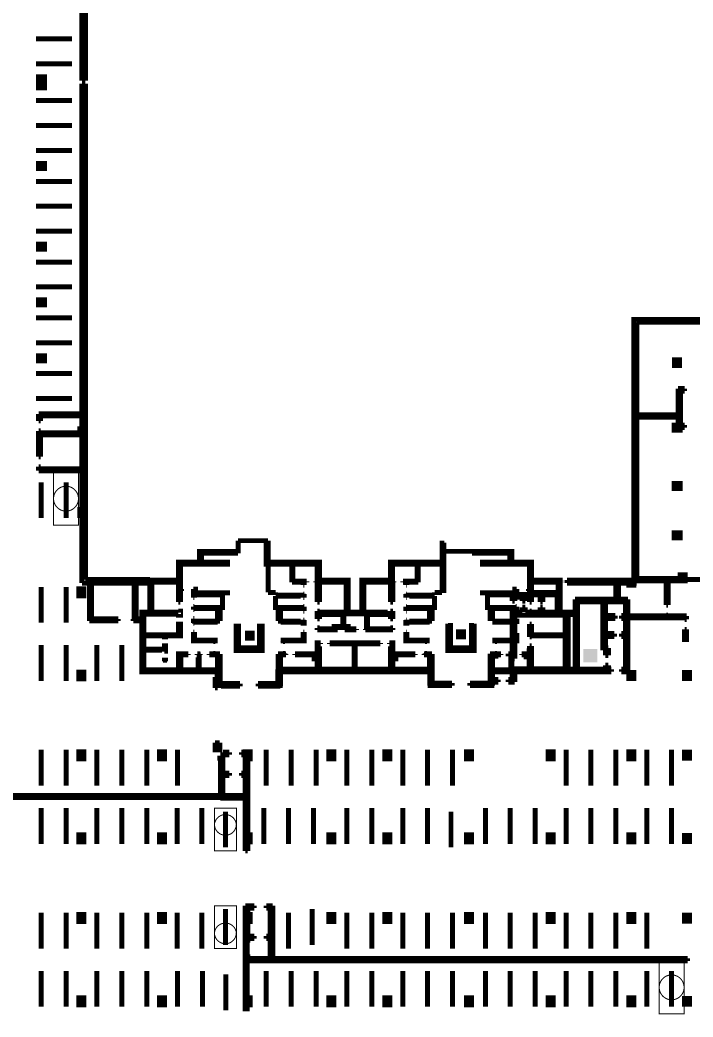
# Model space of a CAD drawing. Header units: millimetres. Extents: x 0 to 1249171, y -42321 to 335084.
# Drawn here: x 1103042 to 1170617, y 133070 to 233150 of the extents above; entities that cross this region are included whole.
import ezdxf

# ---------------------------------------------------------------- set-up
doc = ezdxf.new("R2010")
doc.units = ezdxf.units.MM
doc.header["$LTSCALE"] = 1000
for name, color, linetype in [('P_core', 1, 'Continuous'), ('P_lot', 5, 'Continuous'), ('留孔', 1, 'Continuous')]:
    doc.layers.add(name, color=color, linetype=linetype)
doc.layers.add('P_core_detached', color=3, linetype='Continuous', lineweight=50)
doc.layers.add('P_wall', color=7, linetype='Continuous', lineweight=50)

msp = doc.modelspace()

# ---------------------------------------------------------------- hatches: boundary and pattern name
at = {"layer": 'P_wall'}
h = msp.add_hatch(color=256, dxfattribs=at)
h.dxf.hatch_style = 2
h.paths.add_polyline_path([(1051017, 250), (1050717, 250), (1050967, -50), (1051017, 10)])
h.paths.add_polyline_path([(1050717, 250), (1050717, -350), (1050967, -50)])
h.paths.add_polyline_path([(1051017, -110), (1050967, -50), (1050717, -350), (1051017, -350)])
h.paths.add_polyline_path([(1051017, 10), (1050967, -50), (1051017, -110)])
h.paths.add_polyline_path([(1051217, 8200), (1051017, 8200), (1051017, 7920)], flags=17)
h.paths.add_polyline_path([(1051217, 8200), (1051017, 7920), (1051017, 7780), (1051217, 7500)])
h.paths.add_polyline_path([(1051017, 7780), (1051017, 7500), (1051217, 7500)], flags=17)
h.paths.add_polyline_path([(1051217, 16300), (1051017, 16020), (1051017, 15880), (1051217, 15600)])
h.paths.add_polyline_path([(1051217, 16300), (1051017, 16300), (1051017, 16020)], flags=17)
h.paths.add_polyline_path([(1051017, 15880), (1051017, 15600), (1051217, 15600)], flags=17)
h.paths.add_polyline_path([(1051217, 24300), (1051017, 24300), (1051017, 24020)], flags=17)
h.paths.add_polyline_path([(1051217, 24300), (1051017, 24020), (1051017, 23880), (1051217, 23600)])
h.paths.add_polyline_path([(1051017, 23880), (1051017, 23600), (1051217, 23600)], flags=17)
h.paths.add_polyline_path([(1051017, 31980), (1050967, 32050), (1050717, 31700), (1051017, 31700)])
h.paths.add_polyline_path([(1051017, 32400), (1050717, 32400), (1050967, 32050), (1051017, 32120)])
h.paths.add_polyline_path([(1050717, 32400), (1050717, 31700), (1050967, 32050)])
h.paths.add_polyline_path([(1051017, 32120), (1050967, 32050), (1051017, 31980)])
h.paths.add_polyline_path([(1058867, 8200), (1058867, 7500), (1059117, 7850)])
h.paths.add_polyline_path([(1059367, 8200), (1059117, 7850), (1059367, 7500)])
h.paths.add_polyline_path([(1059367, 8200), (1058867, 8200), (1059117, 7850)])
h.paths.add_polyline_path([(1059117, 7850), (1058867, 7500), (1059367, 7500)])
h.paths.add_polyline_path([(1064717, 7850), (1064467, 7500), (1064967, 7500)])
h.paths.add_polyline_path([(1064967, 8200), (1064467, 8200), (1064717, 7850)])
h.paths.add_polyline_path([(1064717, 7850), (1064467, 8200), (1064467, 7500)])
h.paths.add_polyline_path([(1064967, 8200), (1064717, 7850), (1064967, 7500)])
h.paths.add_polyline_path([(1070567, 8200), (1070317, 7850), (1070567, 7500)])
h.paths.add_polyline_path([(1070567, 8200), (1070067, 8200), (1070317, 7850)])
h.paths.add_polyline_path([(1070317, 7850), (1070067, 7500), (1070567, 7500)])
h.paths.add_polyline_path([(1070317, 7850), (1070067, 8200), (1070067, 7500)])
h.paths.add_polyline_path([(1051217, 110200), (1051017, 110000), (1051017, 109900), (1051217, 109700)])
h.paths.add_polyline_path([(1051217, 110200), (1051017, 110200), (1051017, 110000)], flags=17)
h.paths.add_polyline_path([(1051017, 109900), (1051017, 109700), (1051217, 109700)], flags=17)
h.paths.add_polyline_path([(1051217, 118250), (1051017, 118250), (1051017, 118050)], flags=17)
h.paths.add_polyline_path([(1051217, 118250), (1051017, 118050), (1051017, 117950), (1051217, 117750)])
h.paths.add_polyline_path([(1051017, 117950), (1051017, 117750), (1051217, 117750)], flags=17)
h.paths.add_polyline_path([(1051217, 127600), (1051017, 127600), (1051017, 127400)], flags=17)
h.paths.add_polyline_path([(1051217, 127600), (1051017, 127400), (1051017, 127300), (1051217, 127100)])
h.paths.add_polyline_path([(1051017, 127300), (1051017, 127100), (1051217, 127100)])
h.paths.add_polyline_path([(1051217, 133950), (1051017, 133950), (1051017, 133750)])
h.paths.add_polyline_path([(1051017, 133650), (1051017, 133450), (1051217, 133450)], flags=17)
h.paths.add_polyline_path([(1051217, 133950), (1051017, 133750), (1051017, 133650), (1051217, 133450)])
h.paths.add_polyline_path([(1051217, 138000), (1051017, 138000), (1051017, 137800)], flags=17)
h.paths.add_polyline_path([(1051217, 138000), (1051017, 137800), (1051017, 137700), (1051217, 137500)])
h.paths.add_polyline_path([(1051017, 137700), (1051017, 137500), (1051217, 137500)], flags=17)
h.paths.add_polyline_path([(1051017, 145700), (1051017, 145500), (1051217, 145500)])
h.paths.add_polyline_path([(1051217, 146000), (1051017, 145800), (1051017, 145700), (1051217, 145500)])
h.paths.add_polyline_path([(1051217, 146000), (1051017, 146000), (1051017, 145800)])
h.paths.add_polyline_path([(1075867, 289850), (1075517, 289850), (1075517, 268315), (1068257, 268315), (1068257, 267965), (1075867, 267965)])
h.paths.add_polyline_path([(1075867, 273050), (1075817, 273100), (1075567, 272850), (1075867, 272850)], flags=16)
h.paths.add_polyline_path([(1075867, 273150), (1075817, 273100), (1075867, 273050)], flags=16)
h.paths.add_polyline_path([(1075867, 273350), (1075567, 273350), (1075817, 273100), (1075867, 273150)], flags=16)
h.paths.add_polyline_path([(1075817, 273100), (1075567, 273350), (1075567, 272850)], flags=16)
h.paths.add_polyline_path([(1075867, 289850), (1075517, 289850), (1075517, 268315), (1068257, 268315), (1068257, 267965), (1075867, 267965), (1075867, 272850), (1075567, 272850), (1075567, 273350), (1075867, 273350)], flags=17)
h.paths.add_polyline_path([(1075867, 277700), (1075567, 277700), (1075817, 277450), (1075867, 277500)], flags=16)
h.paths.add_polyline_path([(1075567, 277700), (1075567, 277200), (1075817, 277450)], flags=16)
h.paths.add_polyline_path([(1075867, 277400), (1075817, 277450), (1075567, 277200), (1075867, 277200)], flags=16)
h.paths.add_polyline_path([(1075867, 285400), (1075817, 285450), (1075567, 285200), (1075867, 285200)], flags=16)
h.paths.add_polyline_path([(1075867, 285700), (1075567, 285700), (1075817, 285450), (1075867, 285500)], flags=16)
h.paths.add_polyline_path([(1075817, 285450), (1075567, 285700), (1075567, 285200)], flags=16)
h.paths.add_polyline_path([(1075867, 285500), (1075817, 285450), (1075867, 285400)], flags=16)
h.paths.add_polyline_path([(1169017, 285800), (1168767, 285800), (1169017, 285450)], flags=17)
h.paths.add_polyline_path([(1169017, 285450), (1168767, 285100), (1169017, 285100)], flags=17)
h.paths.add_polyline_path([(1169017, 277750), (1168767, 277750), (1169017, 277450)], flags=17)
h.paths.add_polyline_path([(1169017, 277450), (1168767, 277150), (1169017, 277150)], flags=17)
h.paths.add_polyline_path([(1169017, 273700), (1168767, 273700), (1169017, 273400)], flags=17)
h.paths.add_polyline_path([(1169017, 273400), (1168767, 273100), (1169017, 273100)], flags=17)
h.paths.add_polyline_path([(1169017, 267600), (1168767, 267600), (1169017, 267300)], flags=17)
h.paths.add_polyline_path([(1169017, 267300), (1168767, 267000), (1169017, 267000)], flags=17)
h.paths.add_polyline_path([(1169017, 263400), (1168767, 263400), (1169017, 263100)], flags=17)
h.paths.add_polyline_path([(1169017, 263100), (1168767, 262800), (1169017, 262800)], flags=17)
h.paths.add_polyline_path([(1169017, 255400), (1168767, 255400), (1169017, 255100), (1169017, 255100)], flags=17)
h.paths.add_polyline_path([(1168767, 255400), (1168767, 255100), (1169017, 255100)], flags=17)
h.paths.add_polyline_path([(1168767, 255100), (1160027, 255100), (1160027, 247010), (1160377, 247010), (1160377, 254750), (1169367, 254750), (1169367, 289850), (1075867, 289850), (1075867, 289500), (1169017, 289500), (1169017, 255400), (1169267, 255400), (1169267, 254800), (1168767, 254800)])
h.paths.add_polyline_path([(1164967, 202800), (1177467, 202800), (1177467, 210090), (1183417, 210090), (1183417, 210440), (1177167, 210440), (1177167, 203100), (1164667, 203100), (1164667, 176925), (1157272, 176925), (1157272, 176625), (1164967, 176625)])
h.paths.add_polyline_path([(1164667, 176925), (1164417, 176675), (1164467, 176625), (1164667, 176625)], flags=16)
h.paths.add_polyline_path([(1164667, 176925), (1164167, 176925), (1164417, 176675)], flags=16)
h.paths.add_polyline_path([(1164167, 176925), (1164167, 176625), (1164367, 176625), (1164417, 176675)], flags=16)
h.paths.add_polyline_path([(1164417, 176675), (1164367, 176625), (1164467, 176625)], flags=16)
h.paths.add_polyline_path([(1217317, 199000), (1217017, 199000), (1217017, 198800), (1217067, 198750)])
h.paths.add_polyline_path([(1217317, 199000), (1217067, 198750), (1217317, 198500)])
h.paths.add_polyline_path([(1217067, 198750), (1217017, 198700), (1217017, 198500), (1217317, 198500)])
h.paths.add_polyline_path([(1217017, 198800), (1217017, 198700), (1217067, 198750)])
h.paths.add_polyline_path([(1217317, 191000), (1217017, 191000), (1217017, 190800), (1217067, 190750)])
h.paths.add_polyline_path([(1217317, 191000), (1217067, 190750), (1217317, 190500)])
h.paths.add_polyline_path([(1217067, 190750), (1217017, 190700), (1217017, 190500), (1217317, 190500)])
h.paths.add_polyline_path([(1217017, 190800), (1217017, 190700), (1217067, 190750)])
h.paths.add_polyline_path([(1217317, 187060), (1217017, 187060), (1217017, 186860), (1217067, 186810)])
h.paths.add_polyline_path([(1217317, 187060), (1217067, 186810), (1217317, 186560)])
h.paths.add_polyline_path([(1217067, 186810), (1217017, 186760), (1217017, 186560), (1217317, 186560)])
h.paths.add_polyline_path([(1217017, 186860), (1217017, 186760), (1217067, 186810)])
h.paths.add_polyline_path([(1217317, 186560), (1217017, 186560), (1217017, 165010), (1217317, 165010)])
h.paths.add_polyline_path([(1217067, 181310), (1217017, 181260), (1217017, 181060), (1217317, 181060)], flags=16)
h.paths.add_polyline_path([(1217017, 181360), (1217017, 181260), (1217067, 181310)], flags=17)
h.paths.add_polyline_path([(1217317, 181560), (1217017, 181560), (1217017, 181360), (1217067, 181310)], flags=17)
h.paths.add_polyline_path([(1217317, 181560), (1217067, 181310), (1217317, 181060)], flags=17)
h.paths.add_polyline_path([(1217317, 181060), (1217017, 181060), (1217017, 165010), (1217317, 165010)], flags=17)
h.paths.add_polyline_path([(1217017, 177200), (1217017, 177100), (1217067, 177150)], flags=16)
h.paths.add_polyline_path([(1217317, 177400), (1217017, 177400), (1217017, 177200), (1217067, 177150)], flags=16)
h.paths.add_polyline_path([(1217067, 177150), (1217017, 177100), (1217017, 176900), (1217317, 176900)], flags=16)
h.paths.add_polyline_path([(1217317, 176900), (1217017, 176900), (1217017, 165010), (1217317, 165010)])
h.paths.add_polyline_path([(1217067, 169150), (1217017, 169200), (1217017, 169100)], flags=16)
h.paths.add_polyline_path([(1217317, 169400), (1217017, 169400), (1217017, 169200), (1217067, 169150)], flags=17)
h.paths.add_polyline_path([(1217067, 169150), (1217017, 169100), (1217017, 168900), (1217317, 168900)], flags=16)
h.paths.add_polyline_path([(1217317, 169400), (1217067, 169150), (1217317, 168900)], flags=17)
h.paths.add_polyline_path([(1176767, 152060), (1176617, 152060), (1176767, 151910)], flags=17)
h.paths.add_polyline_path([(1176617, 152060), (1176617, 151910), (1176767, 151910)])
h.paths.add_polyline_path([(1176617, 151910), (1176267, 151910), (1176267, 101540), (1184217, 101540), (1184217, 101840), (1184217, 101890), (1176617, 101890)])
h.paths.add_polyline_path([(1176267, 143250), (1176267, 142750), (1176517, 143000)], flags=16)
h.paths.add_polyline_path([(1176617, 143250), (1176267, 143250), (1176517, 143000), (1176617, 143100)], flags=17)
h.paths.add_polyline_path([(1176517, 143000), (1176267, 142750), (1176617, 142750), (1176617, 142900)], flags=16)
h.paths.add_polyline_path([(1176617, 143100), (1176517, 143000), (1176617, 142900)], flags=17)
h.paths.add_polyline_path([(1176617, 142750), (1176267, 142750), (1176267, 101540), (1184217, 101540), (1184217, 101840), (1184217, 101890), (1176617, 101890)])
h.paths.add_polyline_path([(1176617, 134900), (1176267, 134900), (1176517, 134650), (1176617, 134750)], flags=17)
h.paths.add_polyline_path([(1176267, 134900), (1176267, 134400), (1176517, 134650)], flags=16)
h.paths.add_polyline_path([(1176617, 134550), (1176517, 134650), (1176267, 134400), (1176617, 134400)], flags=17)
h.paths.add_polyline_path([(1176617, 134750), (1176517, 134650), (1176617, 134550)], flags=17)
h.paths.add_polyline_path([(1176617, 134400), (1176267, 134400), (1176267, 101540), (1184217, 101540), (1184217, 101840), (1184217, 101890), (1176617, 101890)], flags=17)
h.paths.add_polyline_path([(1176517, 126400), (1176267, 126150), (1176617, 126150), (1176617, 126300)], flags=16)
h.paths.add_polyline_path([(1176617, 126500), (1176517, 126400), (1176617, 126300)], flags=16)
h.paths.add_polyline_path([(1176617, 126650), (1176267, 126650), (1176517, 126400), (1176617, 126500)], flags=16)
h.paths.add_polyline_path([(1176267, 126650), (1176267, 126150), (1176517, 126400)], flags=16)
h.paths.add_polyline_path([(1176617, 126150), (1176267, 126150), (1176267, 101540), (1184217, 101540), (1184217, 101840), (1184217, 101890), (1176617, 101890)], flags=17)

# ---------------------------------------------------------------- linework, layer by layer
at = {"layer": 'P_core'}
for points in [[(1125620, 171863), (1126620, 171863), (1125620, 170863), (1126620, 170863)], [(1147822, 171985), (1146822, 171985), (1147822, 170985), (1146822, 170985)]]:
    msp.add_solid(points, dxfattribs=at)
at = {"layer": 'P_core_detached'}
msp.add_solid([(1160997, 168676), (1159597, 168676), (1160997, 170026), (1159597, 170026)], dxfattribs=at)
at = {"layer": 'P_lot', "extrusion": (-4.97963e-22, -5.18032e-09, 1), "const_width": 500, "elevation": 0}
for points in [[(1108267, 231250), (1104667, 231250)], [(1108267, 228750), (1104667, 228750)], [(1108267, 225050), (1104667, 225050)], [(1108267, 222550), (1104667, 222550)], [(1108267, 220050), (1104667, 220050)], [(1108267, 216950), (1104667, 216950)], [(1108267, 214450), (1104667, 214450)], [(1108267, 211950), (1104667, 211950)], [(1108267, 208850), (1104667, 208850)], [(1108267, 206350), (1104667, 206350)], [(1108267, 203250), (1104667, 203250)], [(1108267, 200750), (1104667, 200750)], [(1108267, 197650), (1104667, 197650)], [(1108267, 195150), (1104667, 195150)]]:
    msp.add_lwpolyline(points, dxfattribs=at)
at = {"layer": 'P_lot', "extrusion": (5.18032e-09, -4.98983e-22, 1), "const_width": 500, "elevation": 0}
for points in [[(1105167, 186750), (1105167, 183150)], [(1107667, 186750), (1107667, 183150)], [(1105167, 170400), (1105167, 166800)], [(1107667, 170400), (1107667, 166800)], [(1110767, 170400), (1110767, 166800)], [(1113267, 170400), (1113267, 166800)], [(1105167, 154050), (1105167, 150450)], [(1107667, 154050), (1107667, 150450)], [(1110767, 154050), (1110767, 150450)], [(1113267, 154050), (1113267, 150450)], [(1115767, 154050), (1115767, 150450)], [(1118817, 154050), (1118817, 150450)], [(1121317, 154050), (1121317, 150450)], [(1127517, 154050), (1127517, 150450)], [(1130017, 154050), (1130017, 150450)], [(1132517, 154050), (1132517, 150450)], [(1135867, 154050), (1135867, 150450)], [(1138367, 154050), (1138367, 150450)], [(1141467, 154050), (1141467, 150450)], [(1143967, 154050), (1143967, 150450)], [(1149767, 154050), (1149767, 150450)], [(1152267, 154050), (1152267, 150450)], [(1154767, 154050), (1154767, 150450)], [(1157867, 154050), (1157867, 150450)], [(1160367, 154050), (1160367, 150450)], [(1162867, 154050), (1162867, 150450)], [(1165967, 154050), (1165967, 150450)], [(1168467, 154050), (1168467, 150450)], [(1105167, 137700), (1105167, 134100)], [(1107667, 137700), (1107667, 134100)], [(1110767, 137700), (1110767, 134100)], [(1113267, 137700), (1113267, 134100)], [(1115767, 137700), (1115767, 134100)], [(1118867, 137700), (1118867, 134100)], [(1121367, 137700), (1121367, 134100)], [(1127767, 137700), (1127767, 134100)], [(1130267, 137700), (1130267, 134100)], [(1132767, 137700), (1132767, 134100)], [(1135867, 137700), (1135867, 134100)], [(1138367, 137700), (1138367, 134100)], [(1141467, 137700), (1141467, 134100)], [(1143967, 137700), (1143967, 134100)], [(1146467, 137700), (1146467, 134100)], [(1149767, 137700), (1149767, 134100)], [(1152267, 137700), (1152267, 134100)], [(1154767, 137700), (1154767, 134100)], [(1157867, 137700), (1157867, 134100)], [(1160367, 137700), (1160367, 134100)], [(1162867, 137700), (1162867, 134100)], [(1165967, 137700), (1165967, 134100)], [(1168467, 137700), (1168467, 134100)]]:
    msp.add_lwpolyline(points, dxfattribs=at)
at = {"layer": 'P_lot', "extrusion": (5.18032e-09, 4.98983e-22, 1), "const_width": 500, "elevation": 0}
for points in [[(1105167, 172650), (1105167, 176250)], [(1107667, 172650), (1107667, 176250)], [(1105167, 156300), (1105167, 159900)], [(1107667, 156300), (1107667, 159900)], [(1110767, 156300), (1110767, 159900)], [(1113267, 156300), (1113267, 159900)], [(1115767, 156300), (1115767, 159900)], [(1118867, 156300), (1118867, 159900)], [(1127767, 156300), (1127767, 159900)], [(1130267, 156300), (1130267, 159900)], [(1132767, 156300), (1132767, 159900)], [(1135867, 156300), (1135867, 159900)], [(1138367, 156300), (1138367, 159900)], [(1141467, 156300), (1141467, 159900)], [(1143967, 156300), (1143967, 159900)], [(1146467, 156300), (1146467, 159900)], [(1157867, 156300), (1157867, 159900)], [(1160367, 156300), (1160367, 159900)], [(1162867, 156300), (1162867, 159900)], [(1165967, 156300), (1165967, 159900)], [(1168467, 156300), (1168467, 159900)], [(1105167, 139950), (1105167, 143550)], [(1107667, 139950), (1107667, 143550)], [(1110767, 139950), (1110767, 143550)], [(1113267, 139950), (1113267, 143550)], [(1115767, 139950), (1115767, 143550)], [(1118817, 139950), (1118817, 143550)], [(1121317, 139950), (1121317, 143550)], [(1135867, 139950), (1135867, 143550)], [(1138367, 139950), (1138367, 143550)], [(1141467, 139950), (1141467, 143550)], [(1143967, 139950), (1143967, 143550)], [(1146467, 139950), (1146467, 143550)], [(1149767, 139950), (1149767, 143550)], [(1152267, 139950), (1152267, 143550)], [(1154767, 139950), (1154767, 143550)], [(1157867, 139950), (1157867, 143550)], [(1160367, 139950), (1160367, 143550)], [(1162867, 139950), (1162867, 143550)], [(1165967, 139950), (1165967, 143550)]]:
    msp.add_lwpolyline(points, dxfattribs=at)
at = {"layer": 'P_lot', "const_width": 500, "elevation": 0}
for points in [[(1123667, 150100), (1123667, 153700)], [(1123667, 143900), (1123667, 140300)], [(1123717, 133750), (1123717, 137350)]]:
    msp.add_lwpolyline(points, dxfattribs=at)
at = {"layer": 'P_lot', "const_width": 500}
for points in [[(1146317, 150100), (1146317, 153700)], [(1132367, 143900), (1132367, 140300)]]:
    msp.add_lwpolyline(points, dxfattribs=at)
at = {"layer": 'P_lot', "extrusion": (-5.18032e-09, 4.98983e-22, 1), "const_width": 500, "elevation": 0}
msp.add_lwpolyline([(1130017, 139950), (1130017, 143550)], dxfattribs=at)
at = {"layer": 'P_wall', "const_width": 500}
for points in [[(1109267, 238100), (1109267, 227050)], [(1109617, 227050), (1109617, 237750)], [(1105517, 226950), (1105517, 227450), (1104917, 227450), (1104917, 226950), (1105517, 226950)], [(1109267, 227050), (1109617, 227050)], [(1105517, 226350), (1105517, 226850), (1104917, 226850), (1104917, 226350), (1105517, 226350)], [(1109267, 226750), (1109267, 176625)], [(1109617, 226750), (1109267, 226750)], [(1109617, 176975), (1109617, 226750)], [(1105517, 218250), (1105517, 218750), (1104917, 218750), (1104917, 218250), (1105517, 218250)], [(1105517, 210150), (1105517, 210650), (1104917, 210650), (1104917, 210150), (1105517, 210150)], [(1105517, 204550), (1105517, 205050), (1104917, 205050), (1104917, 204550), (1105517, 204550)], [(1183417, 203100), (1164667, 203100), (1164667, 176975), (1171517, 176975)], [(1164667, 198550), (1164667, 203100)], [(1164667, 203100), (1167317, 203100)], [(1164667, 203100), (1177167, 203100)], [(1164667, 176925), (1164667, 203100)], [(1167317, 203100), (1169167, 203100)], [(1169167, 203100), (1174167, 203100)], [(1164967, 198550), (1164967, 202800)], [(1164967, 202800), (1167317, 202800)], [(1164967, 202800), (1164967, 176625)], [(1177467, 202800), (1164967, 202800)], [(1167317, 202800), (1169167, 202800)], [(1169167, 202800), (1174167, 202800)], [(1105517, 198950), (1105517, 199450), (1104917, 199450), (1104917, 198950), (1105517, 198950)], [(1168767, 198450), (1169267, 198450), (1169267, 199050), (1168767, 199050), (1168767, 198450)], [(1164667, 193405), (1164667, 198550)], [(1164967, 193530), (1164967, 198550)], [(1169767, 196150), (1169117, 196150)], [(1169117, 193530), (1169117, 196150)], [(1169767, 195900), (1169767, 196150)], [(1169367, 195900), (1169767, 195900)], [(1169367, 193405), (1169367, 195900)], [(1104917, 192900), (1104917, 193600)], [(1104917, 193600), (1109267, 193600)], [(1105117, 192900), (1105117, 193400)], [(1105117, 193400), (1109267, 193400)], [(1164667, 190680), (1164667, 193405)], [(1164967, 193530), (1169117, 193530)], [(1164967, 190680), (1164967, 193280)], [(1164967, 193280), (1169117, 193280)], [(1169117, 192230), (1169117, 193280)], [(1169367, 192480), (1169367, 193405)], [(1104917, 192900), (1105117, 192900)], [(1109067, 191500), (1109567, 191500), (1109567, 192100), (1109067, 192100), (1109067, 191500)], [(1168717, 192480), (1168717, 191980), (1169317, 191980), (1169317, 192480), (1168717, 192480)], [(1169117, 192230), (1169767, 192230)], [(1169767, 192480), (1169367, 192480)], [(1169767, 192230), (1169767, 192480)], [(1104917, 189300), (1104917, 191900)], [(1104917, 191900), (1105117, 191900)], [(1104917, 191700), (1109267, 191700)], [(1105117, 189300), (1105117, 191900)], [(1105117, 191500), (1109267, 191500)], [(1164667, 176975), (1164667, 190680)], [(1164967, 177100), (1164967, 190680)], [(1104917, 189300), (1105117, 189300)], [(1104917, 188300), (1105117, 188300)], [(1104917, 187900), (1104917, 188300)], [(1105117, 188100), (1105117, 188300)], [(1105117, 188100), (1109267, 188100)], [(1104917, 187900), (1109267, 187900)], [(1168717, 186630), (1168717, 186130), (1169317, 186130), (1169317, 186630), (1168717, 186630)], [(1109067, 183400), (1109567, 183400), (1109567, 184000), (1109067, 184000), (1109067, 183400)], [(1168717, 181680), (1168717, 181180), (1169317, 181180), (1169317, 181680), (1168717, 181680)], [(1124942, 180885), (1124942, 179615)], [(1124942, 180885), (1127952, 180885)], [(1145612, 180685), (1145612, 178515), (1140432, 178515), (1140432, 176715), (1137572, 176715), (1137572, 173525), (1135792, 173525), (1135792, 176715), (1132882, 176715), (1132882, 178515), (1127752, 178515), (1127752, 180685)], [(1145412, 180885), (1145412, 178715), (1140232, 178715), (1140232, 176915), (1137372, 176915), (1137372, 173725), (1135992, 173725), (1135992, 176915), (1133132, 176915), (1133132, 178715), (1127952, 178715), (1127952, 180885)], [(1127952, 180885), (1127952, 178715)], [(1145612, 180685), (1145612, 175625)], [(1124942, 179615), (1121272, 179615), (1121272, 178515), (1119152, 178515), (1119152, 176715), (1116292, 176715), (1116292, 173515), (1115492, 173515), (1115492, 167935), (1123132, 167935), (1123132, 166535), (1125142, 166535)], [(1124942, 179815), (1121072, 179815), (1121072, 178715)], [(1148422, 179815), (1145612, 179815)], [(1148422, 179815), (1152422, 179815), (1152422, 178715)], [(1148422, 179615), (1152222, 179615), (1152222, 178515), (1154212, 178515), (1154212, 176715), (1157072, 176715), (1157072, 173515), (1157872, 173515)], [(1121072, 178715), (1118952, 178715), (1118952, 176915), (1116092, 176915)], [(1121272, 178715), (1124132, 178715)], [(1121272, 178515), (1124132, 178515)], [(1127952, 178515), (1127952, 175695)], [(1127952, 178515), (1127952, 175695)], [(1130342, 176715), (1130342, 178515)], [(1130442, 176815), (1130442, 178515)], [(1142922, 176815), (1142922, 178515)], [(1143022, 176715), (1143022, 178515)], [(1145412, 178515), (1145412, 175695)], [(1145412, 178515), (1145412, 175695)], [(1145612, 178515), (1145612, 175625)], [(1152222, 178715), (1149232, 178715)], [(1152222, 178515), (1149232, 178515)], [(1151722, 178715), (1154412, 178715), (1154412, 176915), (1157272, 176915)], [(1116092, 176975), (1109617, 176975)], [(1118952, 176915), (1116092, 176915), (1116092, 173715), (1115292, 173715), (1115292, 167735), (1122932, 167735), (1122932, 166335), (1125142, 166335)], [(1116092, 176625), (1116092, 176975)], [(1154412, 176915), (1157272, 176915), (1157272, 173715), (1158072, 173715)], [(1157972, 176925), (1164667, 176925)], [(1157972, 176625), (1157972, 176925)], [(1162872, 176925), (1162872, 175010)], [(1162872, 176925), (1164667, 176925)], [(1164667, 176925), (1164167, 176925), (1164167, 176425), (1164667, 176425), (1164667, 176925)], [(1164667, 176925), (1164667, 176975)], [(1169117, 177100), (1164967, 177100)], [(1169317, 176850), (1169817, 176850), (1169817, 177450), (1169317, 177450), (1169317, 176850)], [(1169817, 177200), (1169817, 177450)], [(1109467, 176050), (1108967, 176050), (1108967, 175350), (1109467, 175350), (1109467, 176050)], [(1109267, 176625), (1116092, 176625)], [(1110017, 176625), (1110017, 172825)], [(1110217, 176625), (1110217, 173025)], [(1114517, 176625), (1114517, 173025)], [(1114717, 176625), (1114717, 173025)], [(1118952, 176715), (1118952, 174715)], [(1119152, 176715), (1119152, 176025)], [(1119252, 176025), (1119152, 176025)], [(1119252, 176025), (1119252, 175825)], [(1123382, 175635), (1120652, 175635), (1120652, 176025), (1120452, 176025)], [(1120452, 176025), (1120452, 175825)], [(1131832, 176715), (1130342, 176715)], [(1130442, 176815), (1131832, 176815)], [(1131482, 176425), (1131482, 176715)], [(1131582, 176425), (1131482, 176425)], [(1131582, 176425), (1131582, 176715)], [(1131832, 176815), (1131832, 176715)], [(1132732, 176815), (1132882, 176815)], [(1132732, 176815), (1132732, 176715)], [(1132882, 176715), (1132732, 176715)], [(1132882, 174715), (1132882, 176715)], [(1133132, 174715), (1133132, 176715)], [(1140232, 174715), (1140232, 176715)], [(1140422, 176715), (1140582, 176715)], [(1140582, 176815), (1140432, 176815)], [(1140482, 174715), (1140482, 176715)], [(1140582, 176815), (1140582, 176715)], [(1142922, 176815), (1141482, 176815)], [(1141482, 176815), (1141482, 176715)], [(1141482, 176715), (1141782, 176715)], [(1141782, 176425), (1141782, 176715)], [(1141782, 176425), (1141882, 176425)], [(1141882, 176715), (1143022, 176715)], [(1141882, 176425), (1141882, 176715)], [(1149982, 175635), (1152712, 175635), (1152712, 176025), (1152912, 176025)], [(1152912, 176025), (1152912, 175825)], [(1154112, 176025), (1154212, 176025)], [(1154112, 176025), (1154112, 175825)], [(1154212, 176715), (1154212, 176025)], [(1154412, 176715), (1154412, 174715)], [(1164967, 176625), (1157972, 176625)], [(1163122, 176625), (1163122, 175010)], [(1163122, 176625), (1164967, 176625)], [(1169117, 176850), (1164967, 176850)], [(1164967, 176625), (1164967, 176850)], [(1167917, 176850), (1167917, 174425)], [(1168117, 176850), (1168117, 174425)], [(1119252, 175825), (1119152, 175825)], [(1119152, 175825), (1119152, 174715)], [(1120452, 175165), (1120452, 175825), (1120452, 175825)], [(1120552, 175165), (1120452, 175165)], [(1120552, 174165), (1123382, 174165), (1123382, 175635), (1124122, 175635)], [(1123382, 175435), (1120552, 175435)], [(1120552, 175435), (1120552, 175165)], [(1127952, 175695), (1128702, 175695)], [(1128702, 175425), (1128702, 175695)], [(1128702, 175425), (1131482, 175425)], [(1131482, 174165), (1128702, 174165), (1128702, 175325)], [(1128702, 175325), (1131482, 175325), (1131482, 175165)], [(1131482, 175425), (1131482, 175525)], [(1131582, 175525), (1131482, 175525)], [(1131482, 175165), (1131582, 175165)], [(1131582, 175425), (1131582, 175525)], [(1131582, 175425), (1131582, 175165)], [(1141782, 175425), (1141782, 175525)], [(1141782, 175525), (1141882, 175525)], [(1141782, 175425), (1141782, 175165)], [(1141882, 175165), (1141782, 175165)], [(1141882, 175425), (1141882, 175525)], [(1144662, 175425), (1141882, 175425)], [(1144662, 175325), (1141882, 175325), (1141882, 175165)], [(1141882, 174165), (1144662, 174165), (1144662, 175325)], [(1144662, 175425), (1144662, 175695)], [(1145412, 175695), (1144662, 175695)], [(1144662, 175425), (1144662, 175525)], [(1149232, 175635), (1149982, 175635), (1149982, 174165)], [(1149982, 175635), (1149232, 175635)], [(1149982, 175635), (1149982, 174165), (1152812, 174165)], [(1149982, 175435), (1152812, 175435)], [(1152462, 175475), (1152462, 174825)], [(1153597, 175475), (1152462, 175475)], [(1152712, 174825), (1152712, 175225)], [(1153472, 175225), (1152712, 175225)], [(1152812, 175435), (1152812, 175165)], [(1152812, 175435), (1152812, 175165)], [(1152812, 175165), (1152912, 175165)], [(1152912, 175165), (1152912, 175825), (1152912, 175825)], [(1153472, 175225), (1153472, 174825)], [(1154162, 175475), (1153597, 175475)], [(1154412, 175225), (1153772, 175225)], [(1153772, 174825), (1153772, 175225)], [(1154112, 175825), (1154212, 175825)], [(1155397, 175696), (1154162, 175696)], [(1154162, 175475), (1154162, 175696)], [(1154212, 175825), (1154212, 174715)], [(1155272, 175446), (1154412, 175446)], [(1154412, 175225), (1154412, 175446)], [(1155272, 175446), (1155272, 174740)], [(1157272, 175696), (1155397, 175696)], [(1156972, 175446), (1155522, 175446)], [(1155522, 174740), (1155522, 175446)], [(1156972, 173715), (1156972, 175446)], [(1157272, 173715), (1157272, 175696)], [(1158772, 175010), (1158772, 173725)], [(1161697, 175010), (1158772, 175010)], [(1162872, 175010), (1161697, 175010)], [(1164072, 175010), (1163122, 175010)], [(1164072, 175010), (1164072, 173235)], [(1119152, 174715), (1118952, 174715)], [(1120452, 173965), (1120452, 174265)], [(1120552, 174265), (1120452, 174265)], [(1120552, 173965), (1120452, 173965)], [(1120552, 174265), (1120552, 174165)], [(1120552, 174065), (1120552, 173965)], [(1120552, 173065), (1120552, 172815), (1122882, 172815), (1122882, 174065)], [(1120552, 174065), (1122882, 174065)], [(1123132, 174065), (1123382, 174065)], [(1123132, 172815), (1123132, 174065)], [(1128952, 174065), (1128702, 174065)], [(1128952, 172815), (1128952, 174065)], [(1131482, 174065), (1129202, 174065)], [(1131482, 172915), (1131482, 172815), (1129202, 172815), (1129202, 174065)], [(1131482, 174265), (1131482, 174165)], [(1131482, 174265), (1131482, 174165)], [(1131482, 174265), (1131582, 174265)], [(1131482, 174065), (1131482, 173815)], [(1131582, 174265), (1131582, 173815)], [(1133132, 174715), (1132882, 174715)], [(1140232, 174715), (1140482, 174715)], [(1141782, 174265), (1141782, 173815)], [(1141882, 174265), (1141782, 174265)], [(1141882, 174265), (1141882, 174165)], [(1141882, 174265), (1141882, 174165)], [(1141882, 174265), (1141882, 174165)], [(1141882, 174065), (1141882, 173815)], [(1141882, 172915), (1141882, 172815), (1144162, 172815), (1144162, 174065)], [(1141882, 174065), (1144162, 174065)], [(1144412, 174065), (1144662, 174065)], [(1144412, 172815), (1144412, 174065)], [(1150232, 174065), (1149982, 174065)], [(1150232, 172815), (1150232, 174065)], [(1152812, 174065), (1150482, 174065)], [(1150482, 172815), (1150482, 174065)], [(1152462, 174825), (1152712, 174825)], [(1152462, 174025), (1152462, 173540)], [(1152712, 174025), (1152462, 174025)], [(1152712, 173715), (1152712, 174025)], [(1152812, 174265), (1152812, 174165)], [(1152812, 174265), (1152912, 174265)], [(1152812, 174065), (1152812, 173965)], [(1152812, 173965), (1152912, 173965)], [(1152912, 173965), (1152912, 174265)], [(1153472, 174825), (1153772, 174825)], [(1153472, 174205), (1153472, 173715)], [(1153772, 174205), (1153472, 174205)], [(1153772, 173715), (1153772, 174205)], [(1154212, 174715), (1154412, 174715)], [(1155272, 174740), (1155522, 174740)], [(1155272, 174210), (1155272, 173715)], [(1155522, 174210), (1155272, 174210)], [(1155522, 173715), (1155522, 174210)], [(1159022, 174760), (1159022, 173600)], [(1161572, 174760), (1159022, 174760)], [(1161572, 174760), (1161572, 173235)], [(1162997, 174760), (1161822, 174760)], [(1161822, 174760), (1161822, 173360)], [(1163822, 174760), (1162997, 174760)], [(1163822, 174760), (1163822, 173360)], [(1167917, 174425), (1168117, 174425)], [(1110217, 173025), (1112917, 173025)], [(1112917, 172825), (1112917, 173025)], [(1114417, 172825), (1114417, 173025)], [(1114417, 173025), (1115291, 173025)], [(1118952, 173715), (1116292, 173715)], [(1116292, 173515), (1118952, 173515)], [(1118952, 173815), (1119152, 173815), (1119152, 173415), (1118952, 173415), (1118952, 173515)], [(1118952, 173815), (1118952, 173715)], [(1120552, 173065), (1120452, 173065)], [(1120452, 172615), (1120452, 173065)], [(1131482, 173815), (1131582, 173815)], [(1131482, 172915), (1131582, 172915)], [(1131582, 172915), (1131582, 172715)], [(1132882, 173025), (1132882, 173815)], [(1133132, 173815), (1132882, 173815)], [(1133132, 173025), (1132882, 173025)], [(1133132, 173025), (1133132, 173815)], [(1133132, 173715), (1135792, 173715)], [(1133132, 173465), (1135442, 173465)], [(1135442, 173465), (1135442, 172275)], [(1135542, 173525), (1137822, 173525)], [(1135542, 173525), (1135542, 172275), (1135992, 172275), (1135992, 172025), (1136822, 172025)], [(1137572, 173715), (1140222, 173715), (1140222, 173815)], [(1137822, 173525), (1137822, 172025)], [(1140232, 173025), (1140232, 173465), (1137922, 173465), (1137922, 172025)], [(1140232, 173815), (1140482, 173815)], [(1140232, 173025), (1140482, 173025)], [(1140482, 173025), (1140482, 173815)], [(1140482, 173025), (1140482, 173815)], [(1141882, 173815), (1141782, 173815)], [(1141782, 172915), (1141782, 172715)], [(1141882, 172915), (1141782, 172915)], [(1152812, 173065), (1152812, 172815), (1150482, 172815)], [(1152462, 169535), (1152462, 173540)], [(1153472, 173715), (1152712, 173715)], [(1152712, 169410), (1152712, 173415)], [(1153597, 173415), (1152712, 173415)], [(1152812, 173065), (1152912, 173065)], [(1152912, 172525), (1152912, 173065)], [(1155397, 173415), (1153597, 173415)], [(1155272, 173715), (1153772, 173715)], [(1154212, 173815), (1154212, 173715)], [(1154212, 173815), (1154412, 173815)], [(1154212, 173515), (1154212, 173715)], [(1154212, 173515), (1154212, 173415)], [(1154212, 173415), (1154412, 173415)], [(1154412, 173815), (1154412, 173715)], [(1154412, 173715), (1157072, 173715)], [(1157072, 173515), (1154412, 173515)], [(1154412, 173515), (1154412, 173415)], [(1157147, 173415), (1155397, 173415)], [(1156972, 173715), (1155522, 173715)], [(1157772, 173415), (1157147, 173415)], [(1158072, 173715), (1157272, 173715)], [(1157772, 168035), (1157772, 173415)], [(1157947, 173475), (1157947, 173725)], [(1158772, 173725), (1157947, 173725)], [(1158772, 173475), (1157947, 173475)], [(1158072, 167985), (1158072, 173715)], [(1158772, 173475), (1158772, 167985)], [(1159022, 173600), (1159022, 167985)], [(1161572, 173235), (1161572, 171435)], [(1162802, 173360), (1161822, 173360)], [(1161822, 173060), (1161822, 171560)], [(1161822, 173060), (1162802, 173060)], [(1162802, 173060), (1162802, 173360)], [(1163422, 173360), (1163422, 173060)], [(1163822, 173360), (1163422, 173360)], [(1163422, 173060), (1163822, 173060)], [(1163822, 173060), (1163822, 171560)], [(1164072, 173325), (1169967, 173325)], [(1164072, 173235), (1164072, 171435)], [(1164072, 173125), (1169767, 173125)], [(1167917, 173425), (1167917, 173325)], [(1167917, 173425), (1168117, 173425)], [(1168117, 173425), (1168117, 173325)], [(1169767, 173125), (1169767, 172975)], [(1169767, 172975), (1169967, 172975)], [(1169967, 173325), (1169967, 172975)], [(1110017, 172825), (1112917, 172825)], [(1114417, 172825), (1115291, 172825)], [(1115492, 171325), (1117552, 171325), (1117552, 171225), (1117652, 171225), (1117652, 171325), (1119152, 171325), (1119152, 172515), (1118952, 172515), (1118952, 171425)], [(1120552, 172615), (1120452, 172615)], [(1122882, 172715), (1120552, 172715)], [(1120552, 172615), (1120552, 172715)], [(1124732, 172565), (1124732, 169865), (1127352, 169865), (1127352, 172565)], [(1124982, 172565), (1124982, 170115), (1127102, 170115), (1127102, 172565)], [(1131582, 172715), (1131582, 172615), (1131482, 172615), (1131482, 172715), (1129202, 172715)], [(1132882, 171925), (1134692, 171925), (1134692, 172175), (1135892, 172175), (1135892, 171925), (1136822, 171925)], [(1132882, 171925), (1132882, 172125)], [(1133132, 172125), (1132882, 172125)], [(1133132, 172025), (1134592, 172025), (1134592, 172275), (1135442, 172275)], [(1133132, 172025), (1133132, 172125)], [(1136822, 171925), (1136822, 172025)], [(1136822, 171925), (1136822, 172025)], [(1137722, 172025), (1137822, 172025)], [(1137722, 171925), (1137722, 172025)], [(1137722, 171925), (1137722, 172025)], [(1137722, 171925), (1140482, 171925)], [(1137922, 172025), (1140232, 172025)], [(1140232, 172025), (1140232, 172125)], [(1140232, 172125), (1140482, 172125)], [(1140482, 171925), (1140482, 172125)], [(1140482, 171925), (1140482, 172125)], [(1141782, 172715), (1141782, 172615), (1141882, 172615), (1141882, 172715), (1144162, 172715)], [(1148632, 172565), (1148632, 169865), (1146012, 169865), (1146012, 172565)], [(1148382, 172635), (1148382, 170115), (1146262, 170115), (1146262, 172635)], [(1152812, 172525), (1152812, 172715), (1150482, 172715)], [(1152812, 172525), (1152912, 172525)], [(1154212, 172515), (1154212, 171225)], [(1154212, 172515), (1154412, 172515)], [(1154412, 172515), (1154412, 171425)], [(1169767, 171975), (1169767, 170710)], [(1169767, 171975), (1169967, 171975)], [(1169967, 171975), (1169967, 170710)], [(1118952, 171425), (1115492, 171425)], [(1122442, 170815), (1120452, 170815), (1120452, 171715)], [(1120552, 171715), (1120452, 171715)], [(1122882, 170915), (1120552, 170915), (1120552, 171715)], [(1129202, 170915), (1131482, 170915), (1131482, 171715)], [(1129642, 170815), (1131582, 170815), (1131582, 171715)], [(1131482, 171715), (1131582, 171715)], [(1143722, 170815), (1141782, 170815), (1141782, 171715)], [(1141882, 171715), (1141782, 171715)], [(1144162, 170915), (1141882, 170915), (1141882, 171715)], [(1150482, 170915), (1152812, 170915), (1152812, 171625)], [(1150922, 170815), (1152912, 170815), (1152912, 171625)], [(1152812, 171625), (1152912, 171625)], [(1154212, 171225), (1154412, 171225)], [(1154412, 171425), (1157872, 171425)], [(1154412, 171325), (1154412, 171225)], [(1154412, 171325), (1157872, 171325)], [(1161572, 171435), (1161572, 169875)], [(1162722, 171560), (1161822, 171560)], [(1161822, 171260), (1161822, 170125)], [(1161822, 171260), (1162722, 171260)], [(1162722, 171260), (1162722, 171560)], [(1163422, 171560), (1163422, 171260)], [(1163822, 171560), (1163422, 171560)], [(1163422, 171260), (1163822, 171260)], [(1163822, 171260), (1163822, 167985)], [(1164072, 171435), (1164072, 167735)], [(1117552, 169785), (1117652, 169785), (1117652, 170325), (1117552, 170325), (1117552, 169985), (1115492, 169985)], [(1122442, 170765), (1122442, 170815)], [(1122642, 170765), (1122442, 170765)], [(1122882, 170815), (1122642, 170815)], [(1122882, 170815), (1122642, 170815)], [(1122642, 170765), (1122642, 170815)], [(1129202, 170815), (1129442, 170815)], [(1129442, 170765), (1129442, 170815)], [(1129442, 170765), (1129642, 170765)], [(1129642, 170765), (1129642, 170815)], [(1132882, 167935), (1132882, 170625), (1133232, 170625)], [(1133132, 167935), (1133132, 170525), (1133232, 170525)], [(1133232, 170625), (1133232, 170525)], [(1139222, 170625), (1134132, 170625)], [(1134132, 170625), (1134132, 170525)], [(1134132, 170525), (1136582, 170525)], [(1136582, 170525), (1136582, 167935)], [(1136682, 170525), (1139222, 170525)], [(1136682, 170525), (1136682, 167935)], [(1139232, 170625), (1139232, 170525)], [(1140482, 167935), (1140482, 170625), (1140132, 170625)], [(1140132, 170625), (1140132, 170525)], [(1140232, 167935), (1140232, 170525), (1140132, 170525)], [(1143722, 170765), (1143722, 170815)], [(1143922, 170765), (1143722, 170765)], [(1144162, 170815), (1143922, 170815)], [(1143922, 170765), (1143922, 170815)], [(1150482, 170815), (1150722, 170815)], [(1150722, 170765), (1150722, 170815)], [(1150722, 170765), (1150922, 170765)], [(1150922, 170765), (1150922, 170815)], [(1154212, 170325), (1154212, 169825), (1154162, 169825), (1154162, 169315), (1153962, 169315), (1153962, 169515), (1153422, 169515)], [(1154212, 170325), (1154412, 170325)], [(1154412, 170325), (1154412, 167935)], [(1161822, 170125), (1162122, 170125)], [(1162122, 169375), (1162122, 170125)], [(1115492, 169885), (1117552, 169885), (1117552, 169785)], [(1118952, 167935), (1118952, 169515), (1119942, 169515)], [(1119942, 169415), (1119202, 169415), (1119202, 167935)], [(1119942, 169515), (1119942, 169415)], [(1121142, 169515), (1120842, 169515)], [(1120842, 169515), (1120842, 169415)], [(1120842, 169415), (1120942, 169415), (1120942, 167935)], [(1121042, 169515), (1121142, 169515)], [(1121142, 169415), (1121042, 169415)], [(1121042, 169415), (1121042, 167935)], [(1121042, 169415), (1121142, 169415)], [(1121142, 169515), (1121142, 169415)], [(1122442, 169515), (1122042, 169515)], [(1122042, 169515), (1122042, 169415)], [(1122042, 169415), (1122882, 169415), (1122882, 167935)], [(1122442, 169515), (1122442, 169565)], [(1122642, 169565), (1122442, 169565)], [(1122642, 169515), (1122642, 169565)], [(1123132, 169515), (1122642, 169515)], [(1123132, 169515), (1123132, 167935)], [(1128952, 169515), (1129442, 169515)], [(1128952, 169515), (1128952, 167935)], [(1129202, 169415), (1129742, 169415)], [(1129202, 169415), (1129202, 167935)], [(1129202, 169315), (1129202, 167935)], [(1129442, 169565), (1129642, 169565)], [(1129442, 169515), (1129442, 169565)], [(1129442, 169565), (1129642, 169565)], [(1129642, 169515), (1129642, 169565)], [(1129642, 169515), (1129742, 169515)], [(1129742, 169515), (1129742, 169415)], [(1130642, 169515), (1132682, 169515), (1132682, 169115), (1132882, 169115)], [(1130642, 169515), (1130642, 169415)], [(1130642, 169415), (1132582, 169415), (1132582, 169015), (1132882, 169015)], [(1142722, 169515), (1140682, 169515), (1140682, 169115), (1140482, 169115)], [(1142722, 169415), (1140782, 169415), (1140782, 169015), (1140482, 169015)], [(1142722, 169515), (1142722, 169415)], [(1143722, 169515), (1143622, 169515)], [(1143622, 169515), (1143622, 169415)], [(1144162, 169415), (1143622, 169415)], [(1143922, 169565), (1143722, 169565)], [(1143722, 169515), (1143722, 169565)], [(1143922, 169565), (1143722, 169565)], [(1143922, 169515), (1143922, 169565)], [(1144412, 169515), (1143922, 169515)], [(1144162, 169415), (1144162, 167935)], [(1144162, 169315), (1144162, 167935)], [(1144412, 169515), (1144412, 167935)], [(1150232, 166810), (1150232, 169535)], [(1151062, 169535), (1150232, 169535)], [(1150232, 169515), (1150722, 169515)], [(1150232, 169515), (1150232, 167925)], [(1150412, 169415), (1151322, 169415)], [(1150412, 169415), (1150412, 167935)], [(1150482, 166935), (1150482, 169285)], [(1150482, 169285), (1151062, 169285)], [(1150722, 169515), (1150722, 169565)], [(1150722, 169565), (1150922, 169565)], [(1150922, 169515), (1150922, 169565)], [(1150922, 169515), (1151322, 169515)], [(1151062, 169285), (1151062, 169535)], [(1151322, 169515), (1151322, 169415)], [(1152062, 169535), (1152062, 169285)], [(1152462, 169535), (1152062, 169535)], [(1152062, 169285), (1152462, 169285)], [(1152222, 169515), (1152522, 169515)], [(1152222, 169515), (1152222, 169415)], [(1152322, 169515), (1152222, 169515)], [(1152222, 169415), (1152322, 169415)], [(1152322, 169415), (1152222, 169415)], [(1152322, 169415), (1152322, 167935)], [(1152522, 169415), (1152422, 169415), (1152422, 167935)], [(1152462, 169285), (1152462, 169035)], [(1152462, 169035), (1152712, 169035)], [(1152522, 169515), (1152522, 169415)], [(1152712, 169035), (1152712, 169410)], [(1153422, 169515), (1153422, 169415)], [(1153422, 169415), (1153862, 169415), (1153862, 169215), (1154162, 169215), (1154162, 167935)], [(1161572, 169875), (1161822, 169875)], [(1161822, 169875), (1161822, 169375)], [(1161822, 169375), (1162122, 169375)], [(1117652, 168785), (1117652, 168885), (1117552, 168885), (1117552, 168785)], [(1126942, 166535), (1128952, 166535), (1128952, 167935), (1144412, 167935), (1144412, 166535), (1146422, 166535)], [(1128941, 167985), (1144441, 167985)], [(1128941, 166525), (1128941, 167985)], [(1144441, 166585), (1144441, 167985)], [(1157872, 167935), (1150232, 167935), (1150232, 166535), (1148222, 166535)], [(1152462, 168035), (1152462, 167860)], [(1152712, 168035), (1152462, 168035)], [(1157772, 168035), (1152712, 168035)], [(1158772, 167985), (1158072, 167985)], [(1161822, 167985), (1159022, 167985)], [(1161822, 168375), (1161822, 167985)], [(1162122, 168375), (1161822, 168375)], [(1162122, 167985), (1162122, 168375)], [(1162422, 167985), (1162122, 167985)], [(1162422, 167735), (1162422, 167985)], [(1163422, 167985), (1163422, 167735)], [(1163822, 167985), (1163422, 167985)], [(1109467, 167700), (1108967, 167700), (1108967, 167000), (1109467, 167000), (1109467, 167700)], [(1123132, 166935), (1122632, 166935), (1122632, 166335), (1123132, 166335), (1123132, 166935)], [(1126942, 166335), (1129152, 166335), (1129152, 167735), (1144212, 167735), (1144212, 166335), (1146422, 166335)], [(1129191, 167735), (1144191, 167735)], [(1129191, 166275), (1129191, 167735)], [(1144191, 166335), (1144191, 167735)], [(1158072, 167735), (1150432, 167735), (1150432, 166335), (1148222, 166335)], [(1151062, 166935), (1150482, 166935)], [(1151062, 166685), (1151062, 166935)], [(1152062, 166935), (1152062, 166685)], [(1152462, 166935), (1152062, 166935)], [(1152462, 166935), (1152462, 167860)], [(1157947, 167735), (1152712, 167735)], [(1152712, 166685), (1152712, 167735)], [(1158897, 167735), (1157947, 167735)], [(1161997, 167735), (1158897, 167735)], [(1161997, 167735), (1162422, 167735)], [(1163422, 167735), (1164072, 167735)], [(1164167, 167050), (1164667, 167050), (1164667, 167650), (1164167, 167650), (1164167, 167050)], [(1169767, 167050), (1170267, 167050), (1170267, 167650), (1169767, 167650), (1169767, 167050)], [(1122632, 166275), (1122632, 166100)], [(1122632, 166100), (1122882, 166100)], [(1122882, 166100), (1122882, 166275)], [(1125142, 166525), (1123232, 166525)], [(1123232, 166275), (1125142, 166275)], [(1125142, 166335), (1125142, 166535)], [(1125142, 166275), (1125142, 166525)], [(1126942, 166335), (1126942, 166535)], [(1126942, 166525), (1126942, 166275)], [(1128941, 166525), (1126942, 166525)], [(1126942, 166275), (1129191, 166275)], [(1144191, 166335), (1146422, 166335)], [(1146422, 166585), (1144441, 166585)], [(1146422, 166335), (1146422, 166585)], [(1146422, 166335), (1146422, 166535)], [(1148222, 166585), (1148222, 166335)], [(1150232, 166585), (1148222, 166585)], [(1148222, 166335), (1148222, 166535)], [(1148222, 166335), (1150482, 166335)], [(1150232, 166585), (1150232, 166810)], [(1150482, 166335), (1150482, 166685)], [(1150482, 166685), (1151062, 166685)], [(1152062, 166685), (1152712, 166685)], [(1122632, 160600), (1122632, 159650)], [(1122882, 160600), (1122632, 160600)], [(1122882, 159650), (1122882, 160600)], [(1109467, 159700), (1108967, 159700), (1108967, 159000), (1109467, 159000), (1109467, 159700)], [(1117567, 159700), (1117067, 159700), (1117067, 159000), (1117567, 159000), (1117567, 159700)], [(1122852, 159050), (1123167, 159050)], [(1123167, 159050), (1123167, 157425)], [(1123167, 159050), (1123167, 155300)], [(1124067, 159650), (1123417, 159650)], [(1123417, 159400), (1124067, 159400)], [(1123417, 159050), (1123417, 157550)], [(1124067, 159400), (1124067, 159650)], [(1125267, 159650), (1125267, 159400)], [(1125917, 159650), (1125267, 159650)], [(1125267, 159400), (1125667, 159400)], [(1126167, 159700), (1125667, 159700), (1125667, 159000), (1126167, 159000), (1126167, 159700)], [(1125667, 157550), (1125667, 159400)], [(1125917, 157425), (1125917, 159650)], [(1134567, 159700), (1134067, 159700), (1134067, 159000), (1134567, 159000), (1134567, 159700)], [(1140167, 159700), (1139667, 159700), (1139667, 159000), (1140167, 159000), (1140167, 159700)], [(1148367, 159700), (1147867, 159700), (1147867, 159000), (1148367, 159000), (1148367, 159700)], [(1156567, 159700), (1156067, 159700), (1156067, 159000), (1156567, 159000), (1156567, 159700)], [(1164667, 159700), (1164167, 159700), (1164167, 159000), (1164667, 159000), (1164667, 159700)], [(1169767, 159050), (1170267, 159050), (1170267, 159650), (1169767, 159650), (1169767, 159050)], [(1123167, 157425), (1123167, 156900)], [(1123167, 156900), (1123417, 156900)], [(1124067, 157550), (1123417, 157550)], [(1123417, 156900), (1123417, 157300)], [(1123417, 157300), (1124067, 157300)], [(1124067, 157300), (1124067, 157550)], [(1125267, 157550), (1125267, 157300)], [(1125667, 157550), (1125267, 157550)], [(1125267, 157300), (1125667, 157300)], [(1125667, 155300), (1125667, 157300)], [(1125917, 155175), (1125917, 157425)], [(1125867, 155300), (1092767, 155300)], [(1125667, 155100), (1092767, 155100)], [(1123167, 155700), (1123167, 155050)], [(1123417, 155700), (1123167, 155700)], [(1123167, 155050), (1125667, 155050)], [(1123417, 155300), (1123417, 155700)], [(1123417, 155300), (1125667, 155300)], [(1125667, 155100), (1125667, 149750)], [(1125667, 155050), (1125667, 149750)], [(1125867, 155300), (1125867, 149750)], [(1125917, 149750), (1125917, 155175)], [(1109467, 151350), (1108967, 151350), (1108967, 150650), (1109467, 150650), (1109467, 151350)], [(1117567, 151350), (1117067, 151350), (1117067, 150650), (1117567, 150650), (1117567, 151350)], [(1126167, 151350), (1125667, 151350), (1125667, 150650), (1126167, 150650), (1126167, 151350)], [(1134567, 151350), (1134067, 151350), (1134067, 150650), (1134567, 150650), (1134567, 151350)], [(1140167, 151350), (1139667, 151350), (1139667, 150650), (1140167, 150650), (1140167, 151350)], [(1148367, 151350), (1147867, 151350), (1147867, 150650), (1148367, 150650), (1148367, 151350)], [(1156567, 151350), (1156067, 151350), (1156067, 150650), (1156567, 150650), (1156567, 151350)], [(1164667, 151350), (1164167, 151350), (1164167, 150650), (1164667, 150650), (1164667, 151350)], [(1169767, 150700), (1170267, 150700), (1170267, 151300), (1169767, 151300), (1169767, 150700)], [(1125667, 149750), (1125917, 149750)], [(1125667, 144250), (1125667, 144125)], [(1125917, 144250), (1125667, 144250)], [(1125667, 144250), (1125667, 138700)], [(1125667, 144125), (1125667, 141075)], [(1125867, 144250), (1125867, 138950)], [(1126567, 144250), (1125917, 144250)], [(1125917, 144000), (1126567, 144000)], [(1125917, 144000), (1125917, 141200)], [(1126567, 144000), (1126567, 144250)], [(1127767, 144250), (1127767, 144000)], [(1128417, 144250), (1127767, 144250)], [(1127767, 144000), (1128167, 144000)], [(1128167, 141200), (1128167, 144000)], [(1128417, 141075), (1128417, 144250)], [(1109467, 143350), (1108967, 143350), (1108967, 142650), (1109467, 142650), (1109467, 143350)], [(1117567, 143350), (1117067, 143350), (1117067, 142650), (1117567, 142650), (1117567, 143350)], [(1126167, 143350), (1125667, 143350), (1125667, 142650), (1126167, 142650), (1126167, 143350)], [(1134567, 143350), (1134067, 143350), (1134067, 142650), (1134567, 142650), (1134567, 143350)], [(1140167, 143350), (1139667, 143350), (1139667, 142650), (1140167, 142650), (1140167, 143350)], [(1148367, 143350), (1147867, 143350), (1147867, 142650), (1148367, 142650), (1148367, 143350)], [(1156567, 143350), (1156067, 143350), (1156067, 142650), (1156567, 142650), (1156567, 143350)], [(1164667, 143350), (1164167, 143350), (1164167, 142650), (1164667, 142650), (1164667, 143350)], [(1169767, 142700), (1170267, 142700), (1170267, 143300), (1169767, 143300), (1169767, 142700)], [(1125667, 141075), (1125667, 140550)], [(1126567, 141200), (1125917, 141200)], [(1125917, 140550), (1125917, 140950)], [(1125917, 140950), (1126567, 140950)], [(1126567, 140950), (1126567, 141200)], [(1127767, 141200), (1127767, 140950)], [(1128167, 141200), (1127767, 141200)], [(1127767, 140950), (1128167, 140950)], [(1128167, 138950), (1128167, 140950)], [(1128417, 138950), (1128417, 141075)], [(1125667, 140550), (1125917, 140550)], [(1125667, 139350), (1125667, 138700)], [(1125917, 139350), (1125667, 139350)], [(1125667, 138950), (1170017, 138950)], [(1125917, 138950), (1125917, 139350)], [(1125917, 138950), (1128167, 138950)], [(1170067, 138950), (1128417, 138950)], [(1170067, 138700), (1170067, 138950)], [(1125667, 138700), (1128292, 138700)], [(1125667, 138700), (1170017, 138700)], [(1125667, 138700), (1125667, 133650)], [(1125867, 138700), (1125867, 133650)], [(1128292, 138700), (1170067, 138700)], [(1109467, 135000), (1108967, 135000), (1108967, 134300), (1109467, 134300), (1109467, 135000)], [(1117567, 135000), (1117067, 135000), (1117067, 134300), (1117567, 134300), (1117567, 135000)], [(1126167, 135000), (1125667, 135000), (1125667, 134300), (1126167, 134300), (1126167, 135000)], [(1134567, 135000), (1134067, 135000), (1134067, 134300), (1134567, 134300), (1134567, 135000)], [(1140167, 135000), (1139667, 135000), (1139667, 134300), (1140167, 134300), (1140167, 135000)], [(1148367, 135000), (1147867, 135000), (1147867, 134300), (1148367, 134300), (1148367, 135000)], [(1156567, 135000), (1156067, 135000), (1156067, 134300), (1156567, 134300), (1156567, 135000)], [(1164667, 135000), (1164167, 135000), (1164167, 134300), (1164667, 134300), (1164667, 135000)], [(1169767, 134350), (1170267, 134350), (1170267, 134950), (1169767, 134950), (1169767, 134350)]]:
    msp.add_lwpolyline(points, dxfattribs=at)
at = {"layer": 'P_wall', "const_width": 500, "elevation": 0}
for points in [[(1122852, 167675), (1122852, 166100)], [(1123102, 167675), (1123102, 166100)], [(1123102, 160600), (1122902, 160600)], [(1123102, 160600), (1123102, 159650)], [(1123417, 159650), (1123417, 155100)], [(1125867, 144250), (1125667, 144250)]]:
    msp.add_lwpolyline(points, dxfattribs=at)
at = {"layer": 'P_wall', "extrusion": (0, -1, 0), "const_width": 500}
for points, elevation in [([(1123102, 0), (1122902, 0)], -166100), ([(1125867, 0), (1125667, 0)], -149750), ([(1125867, 0), (1125667, 0)], -133650)]:
    msp.add_lwpolyline(points, dxfattribs=dict(at, elevation=elevation))
at = {"layer": 'P_wall', "extrusion": (1, 0, 0), "const_width": 500}
for points, elevation in [([(160600, 0), (159050, 0)], 1122852), ([(138950, 0), (138750, 0)], 1170017)]:
    msp.add_lwpolyline(points, dxfattribs=dict(at, elevation=elevation))
at = {"layer": 'P_wall', "extrusion": (0, 1, 0), "const_width": 500, "elevation": 159650}
msp.add_lwpolyline([(-1123101, 0), (-1123417, 0)], dxfattribs=at)
at = {"layer": '留孔', "color": 1, "const_width": 100, "elevation": 0}
for points in [[(1106417, 187750), (1108917, 187750), (1108917, 182450), (1106417, 182450)], [(1122567, 154050), (1124767, 154050), (1124767, 149750), (1122567, 149750)], [(1122567, 144250), (1124767, 144250), (1124767, 139950), (1122567, 139950)], [(1167217, 138700), (1169717, 138700), (1169717, 133400), (1167217, 133400)]]:
    msp.add_lwpolyline(points, close=True, dxfattribs=at)
for points in [[(1108917, 185100, 1), (1106417, 185100, 1), (1108917, 185100, 1)], [(1124767, 152420, 0.8848923), (1122567, 152420, 1.0007957), (1124767, 152420, 1)], [(1124767, 141531, 0.8848923), (1122567, 141531, 1.0007957), (1124767, 141531, 1)], [(1169717, 136050, 1), (1167217, 136050, 1), (1169717, 136050, 1)]]:
    msp.add_lwpolyline(points, format="xyb", dxfattribs=at)

doc.saveas('drawing.dxf')
